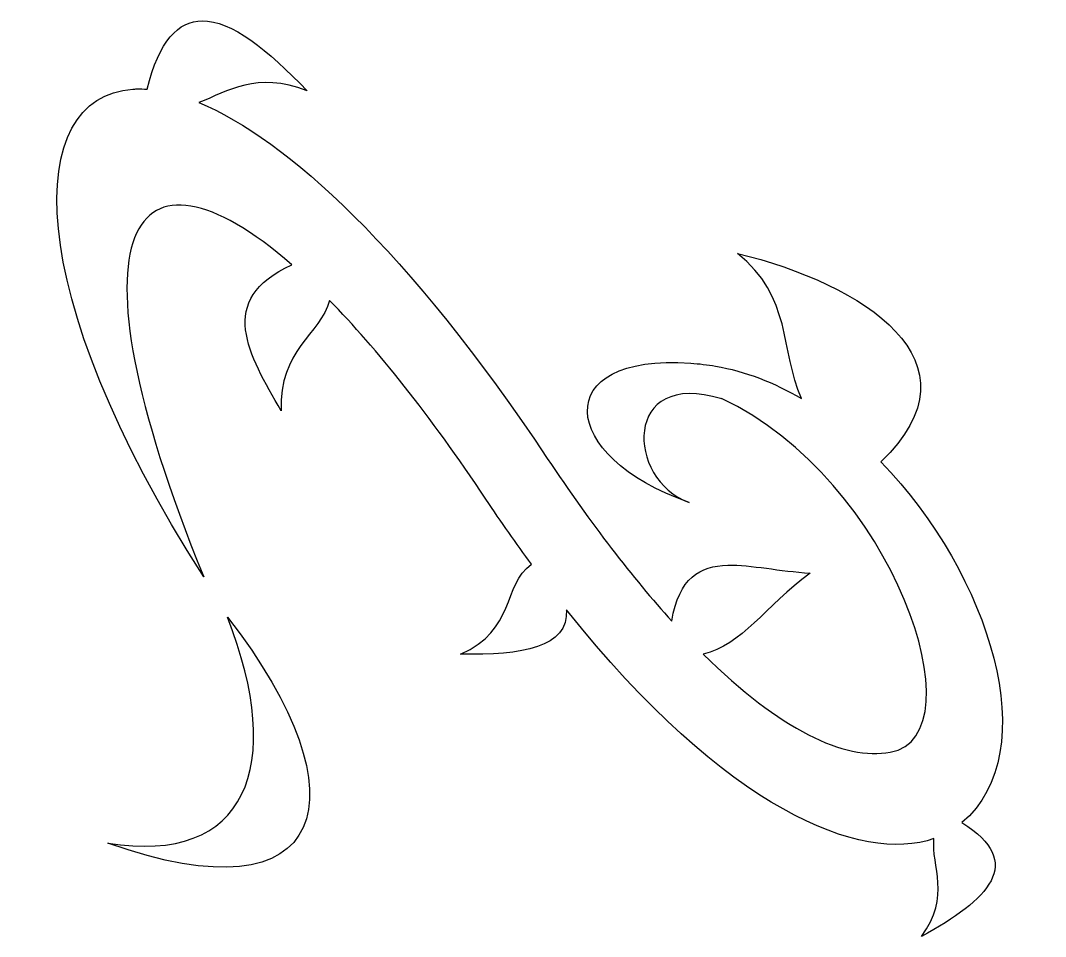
# Model space of a CAD drawing. Header units: centimetres. Extents: x -10.8 to 11, y -9.9 to 9.5.
import ezdxf

# ---------------------------------------------------------------- set-up
doc = ezdxf.new("R2010")
doc.units = ezdxf.units.CM
doc.header["$MEASUREMENT"] = 0
doc.layers.add('Layer 1', color=7, linetype='Continuous')

msp = doc.modelspace()

# ---------------------------------------------------------------- linework, layer by layer
at = {"layer": 'Layer 1'}
for points, knots in [([(-6.92735, 9.49041), (-7.43193, 9.4856), (-7.83712, 9.06713), (-8.09498, 8.03958), (-8.09498, 8.03958), (-8.16785, 8.04464), (-8.23919, 8.0465), (-8.30835, 8.04485), (-8.30835, 8.04485), (-8.33745, 8.04422), (-8.3657, 8.04283), (-8.39404, 8.04093), (-8.39404, 8.04093), (-10.7274, 7.88676), (-10.77982, 3.75253), (-6.89193, -2.30343), (-6.89193, -2.30343), (-9.92541, 5.1059), (-8.39353, 7.25036), (-5.02465, 4.31694), (-5.02465, 4.31694), (-6.64833, 3.57424), (-5.93569, 2.41032), (-5.25, 1.21759), (-5.25, 1.21759), (-5.30427, 2.51156), (-4.41685, 2.84182), (-4.22477, 3.56057), (-4.22477, 3.56057), (-3.22383, 2.53956), (-2.09942, 1.13401), (-0.90801, -0.65231), (-0.90801, -0.65231), (-0.58197, -1.14116), (-0.25959, -1.59999), (0.05915, -2.03331), (0.05915, -2.03331), (-0.55482, -2.47784), (-0.27533, -3.43738), (-1.44439, -3.94002), (-1.44439, -3.94002), (-0.13187, -3.97101), (0.84128, -3.79678), (0.80371, -3.00444), (0.80371, -3.00444), (4.196, -7.25514), (7.0603, -8.39115), (8.59951, -7.85376), (8.59951, -7.85376), (8.53499, -8.4442), (8.97742, -9.06617), (8.3333, -9.92927), (8.3333, -9.92927), (9.75702, -9.15152), (10.5585, -8.36104), (9.19247, -7.51515), (9.19247, -7.51515), (10.96504, -6.02856), (9.79345, -2.25621), (7.47286, 0.13581), (7.47286, 0.13581), (9.69878, 2.26137), (7.09432, 3.91052), (4.42749, 4.55813), (4.42749, 4.55813), (5.58795, 3.64279), (5.34148, 2.50657), (5.78614, 1.47987), (5.78614, 1.47987), (5.2081, 1.81776), (4.59582, 2.05757), (3.9676, 2.16636), (3.9676, 2.16636), (3.79302, 2.19664), (3.61731, 2.21789), (3.4405, 2.22708), (3.4405, 2.22708), (0.43548, 2.45394), (0.61006, 0.24055), (3.4036, -0.72341), (3.4036, -0.72341), (2.06574, -0.2448), (1.98212, 2.12892), (4.09537, 1.47059), (4.09537, 1.47059), (4.09537, 1.47059), (4.0941, 1.4786), (4.0941, 1.4786), (4.0941, 1.4786), (7.74066, -0.22541), (9.59091, -5.68186), (7.67037, -6.02207), (7.67037, -6.02207), (6.69701, -6.19454), (5.33604, -5.55527), (3.70405, -3.94003), (3.70405, -3.94003), (4.51705, -3.75424), (5.01813, -2.93205), (5.97184, -2.22169), (5.97184, -2.22169), (5.32777, -2.18652), (4.72207, -2.04302), (4.22583, -2.05567), (4.22583, -2.05567), (3.62915, -2.07085), (3.19238, -2.31311), (3.03711, -3.24034), (3.03711, -3.24034), (2.21256, -2.33036), (1.32821, -1.18802), (0.39638, 0.20955), (0.39638, 0.20955), (-2.54501, 4.62161), (-5.13614, 6.98369), (-6.99592, 7.75625), (-6.99592, 7.75625), (-6.38718, 7.9929), (-5.76841, 8.42925), (-4.70173, 8.00394), (-4.70173, 8.00394), (-5.53607, 8.87863), (-6.30694, 9.49626), (-6.92736, 9.49036), (-6.92736, 9.49036), (-6.92736, 9.49036), (-6.92735, 9.49041), (-6.92735, 9.49041)], [0, 0, 0, 0, 0.03030303, 0.03030303, 0.03030303, 0.03030303, 0.06060606, 0.06060606, 0.06060606, 0.06060606, 0.09090909, 0.09090909, 0.09090909, 0.09090909, 0.12121212, 0.12121212, 0.12121212, 0.12121212, 0.15151515, 0.15151515, 0.15151515, 0.15151515, 0.18181818, 0.18181818, 0.18181818, 0.18181818, 0.21212121, 0.21212121, 0.21212121, 0.21212121, 0.24242424, 0.24242424, 0.24242424, 0.24242424, 0.27272727, 0.27272727, 0.27272727, 0.27272727, 0.3030303, 0.3030303, 0.3030303, 0.3030303, 0.33333333, 0.33333333, 0.33333333, 0.33333333, 0.36363636, 0.36363636, 0.36363636, 0.36363636, 0.39393939, 0.39393939, 0.39393939, 0.39393939, 0.42424242, 0.42424242, 0.42424242, 0.42424242, 0.45454545, 0.45454545, 0.45454545, 0.45454545, 0.48484848, 0.48484848, 0.48484848, 0.48484848, 0.51515152, 0.51515152, 0.51515152, 0.51515152, 0.54545455, 0.54545455, 0.54545455, 0.54545455, 0.57575758, 0.57575758, 0.57575758, 0.57575758, 0.60606061, 0.60606061, 0.60606061, 0.60606061, 0.63636364, 0.63636364, 0.63636364, 0.63636364, 0.66666667, 0.66666667, 0.66666667, 0.66666667, 0.6969697, 0.6969697, 0.6969697, 0.6969697, 0.72727273, 0.72727273, 0.72727273, 0.72727273, 0.75757576, 0.75757576, 0.75757576, 0.75757576, 0.78787879, 0.78787879, 0.78787879, 0.78787879, 0.81818182, 0.81818182, 0.81818182, 0.81818182, 0.84848485, 0.84848485, 0.84848485, 0.84848485, 0.87878788, 0.87878788, 0.87878788, 0.87878788, 0.90909091, 0.90909091, 0.90909091, 0.90909091, 0.93939394, 0.93939394, 0.93939394, 0.93939394, 1, 1, 1, 1]), ([(-6.38971, -3.15471), (-5.14753, -6.33586), (-5.98532, -8.41837), (-8.92641, -7.95132), (-8.92641, -7.95132), (-4.2367, -9.61328), (-3.40907, -6.99988), (-6.38971, -3.15471)], [0, 0, 0, 0, 0.33333333, 0.33333333, 0.33333333, 0.33333333, 1, 1, 1, 1])]:
    msp.add_open_spline(points, degree=3, knots=knots, dxfattribs=at)

doc.saveas('drawing.dxf')
